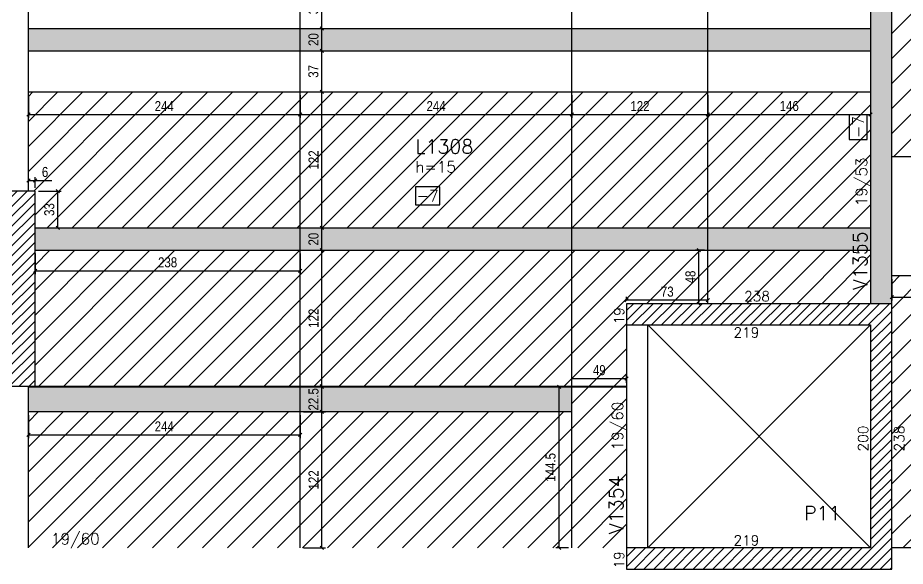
# Model space of a CAD drawing. Extents: x -3557 to 8661, y -614 to 3008.
# Drawn here: x 5143 to 5939, y 1363 to 1855 of the extents above; entities that cross this region are included whole.
import ezdxf
from ezdxf.enums import TextEntityAlignment as Align

# ---------------------------------------------------------------- set-up
doc = ezdxf.new("R2010")
doc.units = 0
for name, color, linetype in [('COTA', 241, 'Continuous'), ('F-LAJES-DIM', 2, 'Continuous'), ('F-LAJES-NOME', 4, 'Continuous'), ('F-PILARES-DIM', 172, 'Continuous'), ('F-PILARES-HACH', 174, 'Continuous'), ('F-PILARES-NOME', 170, 'Continuous'), ('F-PILARES-S', 170, 'Continuous'), ('F-VIGAS', 3, 'Continuous'), ('F-VIGAS-DIM', 2, 'Continuous'), ('F-VIGAS-NOME', 4, 'Continuous'), ('F-VÃO', 1, 'Continuous'), ('Painéis', 200, 'Continuous')]:
    doc.layers.add(name, color=color, linetype=linetype)
doc.layers.add('F-DESNIVEL-10', color=7, linetype='Continuous', true_color=0xd6a8cc)
doc.layers.add('Hachura', color=251, linetype='Continuous', lineweight=9)
doc.styles.add('COTA TECNICA-50', font='techl___.ttf', dxfattribs={"height": 9})
doc.styles.add('MCP', font='romans.shx')
doc.dimstyles.new('COTA PAINEL-50', dxfattribs={"dimtxt": 9, "dimasz": 3, "dimexe": 3, "dimexo": 3, "dimgap": 3, "dimtad": 1, "dimdec": 1, "dimzin": 12, "dimdsep": 46, "dimtxsty": 'COTA TECNICA-50', "dimblk1": 'OBLIQUE', "dimblk2": 'OBLIQUE', "dimsah": 1, "dimcen": 0.9, "dimclrd": 4, "dimclre": 4, "dimclrt": 240, "dimadec": 1, "dimazin": 3, "dimtfac": 1, "dimtdec": 1, "dimtmove": 0, "dimatfit": 3, "dimfxl": 1, "dimtolj": 1, "dimtzin": 12, "dimarcsym": 0})
pattern_1 = [(45, (3857.195, 715.201), (-4.419417, 4.419417), [])]

# ---------------------------------------------------------------- blocks, each defined once
blk = doc.blocks.new('*U512')
at = {"layer": 'F-LAJES-DIM', "color": 1}
blk.add_lwpolyline([(0, 0), (22, 0), (22, 16), (0, 16)], close=True, dxfattribs=at)
at = {"layer": 'F-LAJES-DIM', "style": 'MCP'}
blk.add_attdef('DIM', text='', height=10, dxfattribs=at).set_placement((11, 8), align=Align.MIDDLE_CENTER)
blk = doc.blocks.new('*U550')
at = {"layer": 'F-VIGAS-DIM', "color": 1}
blk.add_lwpolyline([(0, 0), (22, 0), (22, 16), (0, 16)], close=True, dxfattribs=at)
at = {"layer": 'F-VIGAS-DIM', "style": 'MCP'}
blk.add_attdef('DIM', text='', height=10, dxfattribs=at).set_placement((11, 8), align=Align.MIDDLE_CENTER)
blk = doc.blocks.new('_Oblique')
at = {"color": 0, "linetype": 'ByBlock', "lineweight": -2}
blk.add_line((-0.5, -0.5), (0.5, 0.5), dxfattribs=at)
blk = doc.blocks.new('*D754')
at = {"layer": 'COTA', "color": 4, "lineweight": -2, "transparency": 16777216}
for p, q in [((5927.2, 1620.7), (5927.2, 1601.65)), ((6049.2, 1620.7), (6049.2, 1601.65)), ((5927.2, 1604.65), (6049.2, 1604.65))]:
    blk.add_line(p, q, dxfattribs=at)
at = {"layer": 'Defpoints', "color": 0, "transparency": 16777216}
for p in [(5927.2, 1623.7), (6049.2, 1623.7), (6049.2, 1604.65)]:
    blk.add_point(p, dxfattribs=at)
at = {"layer": 'COTA', "color": 4, "lineweight": -2, "transparency": 16777216, "xscale": 3, "yscale": 3, "zscale": 3, "rotation": 180}
blk.add_blockref('_Oblique', (5927.2, 1604.65), dxfattribs=at)
at = {"layer": 'COTA', "color": 4, "lineweight": -2, "transparency": 16777216, "xscale": 3, "yscale": 3, "zscale": 3}
blk.add_blockref('_Oblique', (6049.2, 1604.65), dxfattribs=at)
at = {"layer": 'COTA', "color": 240, "transparency": 16777216, "insert": (5988.2, 1612.2), "char_height": 9, "attachment_point": 5, "style": 'COTA TECNICA-50'}
blk.add_mtext('\\A1;122', dxfattribs=at)
blk = doc.blocks.new('*D786')
at = {"layer": 'COTA', "color": 4, "lineweight": -2, "transparency": 16777216}
for p, q in [((5161.2, 1699.7), (5181.72, 1699.7)), ((5178.72, 1666.7), (5178.72, 1699.7)), ((5166.2, 1666.7), (5181.72, 1666.7))]:
    blk.add_line(p, q, dxfattribs=at)
at = {"layer": 'Defpoints', "color": 0, "transparency": 16777216}
for p in [(5158.2, 1699.7), (5178.72, 1699.7), (5163.2, 1666.7)]:
    blk.add_point(p, dxfattribs=at)
at = {"layer": 'COTA', "color": 4, "lineweight": -2, "transparency": 16777216, "xscale": 3, "yscale": 3, "zscale": 3}
for p, rotation in [((5178.72, 1699.7), 90), ((5178.72, 1666.7), 270)]:
    blk.add_blockref('_Oblique', p, dxfattribs=dict(at, rotation=rotation))
at = {"layer": 'COTA', "color": 240, "transparency": 16777216, "insert": (5171.03, 1683.2), "char_height": 9, "attachment_point": 5, "rotation": 90, "style": 'COTA TECNICA-50'}
blk.add_mtext('\\A1;33', dxfattribs=at)
blk = doc.blocks.new('*D787')
at = {"layer": 'COTA', "color": 4, "lineweight": -2, "transparency": 16777216}
for p, q in [((5152.2, 1702.7), (5152.2, 1712.26)), ((5152.2, 1709.26), (5158.2, 1709.26)), ((5158.2, 1702.7), (5158.2, 1712.26)), ((5158.2, 1709.26), (5173.2, 1709.26))]:
    blk.add_line(p, q, dxfattribs=at)
at = {"layer": 'Defpoints', "color": 0, "transparency": 16777216}
for p in [(5158.2, 1709.26), (5152.2, 1699.7), (5158.2, 1699.7)]:
    blk.add_point(p, dxfattribs=at)
at = {"layer": 'COTA', "color": 4, "lineweight": -2, "transparency": 16777216, "xscale": 3, "yscale": 3, "zscale": 3, "rotation": 180}
blk.add_blockref('_Oblique', (5152.2, 1709.26), dxfattribs=at)
at = {"layer": 'COTA', "color": 4, "lineweight": -2, "transparency": 16777216, "xscale": 3, "yscale": 3, "zscale": 3}
blk.add_blockref('_Oblique', (5158.2, 1709.26), dxfattribs=at)
at = {"layer": 'COTA', "color": 240, "transparency": 16777216, "insert": (5167.2, 1716.85), "char_height": 9, "attachment_point": 5, "style": 'COTA TECNICA-50'}
blk.add_mtext('\\A1;6', dxfattribs=at)
blk = doc.blocks.new('*D788')
at = {"layer": 'COTA', "color": 4, "lineweight": -2, "transparency": 16777216}
for p, q in [((5158.2, 1643.7), (5158.2, 1625.1)), ((5396.2, 1643.7), (5396.2, 1625.1)), ((5158.2, 1628.1), (5396.2, 1628.1))]:
    blk.add_line(p, q, dxfattribs=at)
at = {"layer": 'Defpoints', "color": 0, "transparency": 16777216}
for p in [(5158.2, 1646.7), (5396.2, 1646.7), (5396.2, 1628.1)]:
    blk.add_point(p, dxfattribs=at)
at = {"layer": 'COTA', "color": 4, "lineweight": -2, "transparency": 16777216, "xscale": 3, "yscale": 3, "zscale": 3, "rotation": 180}
blk.add_blockref('_Oblique', (5158.2, 1628.1), dxfattribs=at)
at = {"layer": 'COTA', "color": 4, "lineweight": -2, "transparency": 16777216, "xscale": 3, "yscale": 3, "zscale": 3}
blk.add_blockref('_Oblique', (5396.2, 1628.1), dxfattribs=at)
at = {"layer": 'COTA', "color": 240, "transparency": 16777216, "insert": (5277.2, 1635.82), "char_height": 9, "attachment_point": 5, "style": 'COTA TECNICA-50'}
blk.add_mtext('\\A1;238', dxfattribs=at)
blk = doc.blocks.new('*D789')
at = {"layer": 'COTA', "color": 4, "lineweight": -2, "transparency": 16777216}
for p, q in [((5152.2, 1498.7), (5152.2, 1478.12)), ((5396.2, 1498.7), (5396.2, 1478.12)), ((5152.2, 1481.12), (5396.2, 1481.12))]:
    blk.add_line(p, q, dxfattribs=at)
at = {"layer": 'Defpoints', "color": 0, "transparency": 16777216}
for p in [(5152.2, 1501.7), (5396.2, 1501.7), (5396.2, 1481.12)]:
    blk.add_point(p, dxfattribs=at)
at = {"layer": 'COTA', "color": 4, "lineweight": -2, "transparency": 16777216, "xscale": 3, "yscale": 3, "zscale": 3, "rotation": 180}
blk.add_blockref('_Oblique', (5152.2, 1481.12), dxfattribs=at)
at = {"layer": 'COTA', "color": 4, "lineweight": -2, "transparency": 16777216, "xscale": 3, "yscale": 3, "zscale": 3}
blk.add_blockref('_Oblique', (5396.2, 1481.12), dxfattribs=at)
at = {"layer": 'COTA', "color": 240, "transparency": 16777216, "insert": (5274.2, 1488.69), "char_height": 9, "attachment_point": 5, "style": 'COTA TECNICA-50'}
blk.add_mtext('\\A1;244', dxfattribs=at)
blk = doc.blocks.new('*D790')
at = {"layer": 'COTA', "color": 4, "lineweight": -2, "transparency": 16777216}
for p, q in [((5152.2, 1785.7), (5152.2, 1765.44)), ((5396.2, 1785.7), (5396.2, 1765.44)), ((5152.2, 1768.44), (5396.2, 1768.44))]:
    blk.add_line(p, q, dxfattribs=at)
at = {"layer": 'Defpoints', "color": 0, "transparency": 16777216}
for p in [(5152.2, 1788.7), (5396.2, 1788.7), (5396.2, 1768.44)]:
    blk.add_point(p, dxfattribs=at)
at = {"layer": 'COTA', "color": 4, "lineweight": -2, "transparency": 16777216, "xscale": 3, "yscale": 3, "zscale": 3, "rotation": 180}
blk.add_blockref('_Oblique', (5152.2, 1768.44), dxfattribs=at)
at = {"layer": 'COTA', "color": 4, "lineweight": -2, "transparency": 16777216, "xscale": 3, "yscale": 3, "zscale": 3}
blk.add_blockref('_Oblique', (5396.2, 1768.44), dxfattribs=at)
at = {"layer": 'COTA', "color": 240, "transparency": 16777216, "insert": (5274.2, 1776), "char_height": 9, "attachment_point": 5, "style": 'COTA TECNICA-50'}
blk.add_mtext('\\A1;244', dxfattribs=at)
blk = doc.blocks.new('*D791')
at = {"layer": 'COTA', "color": 4, "lineweight": -2, "transparency": 16777216}
for p, q in [((5396.2, 1785.7), (5396.2, 1765.44)), ((5640.2, 1785.7), (5640.2, 1765.44)), ((5396.2, 1768.44), (5640.2, 1768.44))]:
    blk.add_line(p, q, dxfattribs=at)
at = {"layer": 'Defpoints', "color": 0, "transparency": 16777216}
for p in [(5396.2, 1788.7), (5640.2, 1788.7), (5640.2, 1768.44)]:
    blk.add_point(p, dxfattribs=at)
at = {"layer": 'COTA', "color": 4, "lineweight": -2, "transparency": 16777216, "xscale": 3, "yscale": 3, "zscale": 3, "rotation": 180}
blk.add_blockref('_Oblique', (5396.2, 1768.44), dxfattribs=at)
at = {"layer": 'COTA', "color": 4, "lineweight": -2, "transparency": 16777216, "xscale": 3, "yscale": 3, "zscale": 3}
blk.add_blockref('_Oblique', (5640.2, 1768.44), dxfattribs=at)
at = {"layer": 'COTA', "color": 240, "transparency": 16777216, "insert": (5518.2, 1776), "char_height": 9, "attachment_point": 5, "style": 'COTA TECNICA-50'}
blk.add_mtext('\\A1;244', dxfattribs=at)
blk = doc.blocks.new('*D792')
at = {"layer": 'COTA', "color": 4, "lineweight": -2, "transparency": 16777216}
for p, q in [((5640.2, 1785.7), (5640.2, 1765.44)), ((5762.2, 1785.7), (5762.2, 1765.44)), ((5640.2, 1768.44), (5762.2, 1768.44))]:
    blk.add_line(p, q, dxfattribs=at)
at = {"layer": 'Defpoints', "color": 0, "transparency": 16777216}
for p in [(5640.2, 1788.7), (5762.2, 1788.7), (5762.2, 1768.44)]:
    blk.add_point(p, dxfattribs=at)
at = {"layer": 'COTA', "color": 4, "lineweight": -2, "transparency": 16777216, "xscale": 3, "yscale": 3, "zscale": 3, "rotation": 180}
blk.add_blockref('_Oblique', (5640.2, 1768.44), dxfattribs=at)
at = {"layer": 'COTA', "color": 4, "lineweight": -2, "transparency": 16777216, "xscale": 3, "yscale": 3, "zscale": 3}
blk.add_blockref('_Oblique', (5762.2, 1768.44), dxfattribs=at)
at = {"layer": 'COTA', "color": 240, "transparency": 16777216, "insert": (5701.2, 1775.99), "char_height": 9, "attachment_point": 5, "style": 'COTA TECNICA-50'}
blk.add_mtext('\\A1;122', dxfattribs=at)
blk = doc.blocks.new('*D793')
at = {"layer": 'COTA', "color": 4, "lineweight": -2, "transparency": 16777216}
for p, q in [((5762.2, 1785.7), (5762.2, 1765.44)), ((5908.2, 1785.7), (5908.2, 1765.44)), ((5762.2, 1768.44), (5908.2, 1768.44))]:
    blk.add_line(p, q, dxfattribs=at)
at = {"layer": 'Defpoints', "color": 0, "transparency": 16777216}
for p in [(5762.2, 1788.7), (5908.2, 1788.7), (5908.2, 1768.44)]:
    blk.add_point(p, dxfattribs=at)
at = {"layer": 'COTA', "color": 4, "lineweight": -2, "transparency": 16777216, "xscale": 3, "yscale": 3, "zscale": 3, "rotation": 180}
blk.add_blockref('_Oblique', (5762.2, 1768.44), dxfattribs=at)
at = {"layer": 'COTA', "color": 4, "lineweight": -2, "transparency": 16777216, "xscale": 3, "yscale": 3, "zscale": 3}
blk.add_blockref('_Oblique', (5908.2, 1768.44), dxfattribs=at)
at = {"layer": 'COTA', "color": 240, "transparency": 16777216, "insert": (5835.2, 1776.03), "char_height": 9, "attachment_point": 5, "style": 'COTA TECNICA-50'}
blk.add_mtext('\\A1;146', dxfattribs=at)
blk = doc.blocks.new('*D794')
at = {"layer": 'COTA', "color": 4, "lineweight": -2, "transparency": 16777216}
for p, q in [((5637.2, 1524.2), (5625.55, 1524.2)), ((5628.55, 1379.7), (5628.55, 1524.2)), ((5637.2, 1379.7), (5625.55, 1379.7))]:
    blk.add_line(p, q, dxfattribs=at)
at = {"layer": 'Defpoints', "color": 0, "transparency": 16777216}
for p in [(5628.55, 1524.2), (5640.2, 1524.2), (5640.2, 1379.7)]:
    blk.add_point(p, dxfattribs=at)
at = {"layer": 'COTA', "color": 4, "lineweight": -2, "transparency": 16777216, "xscale": 3, "yscale": 3, "zscale": 3}
for p, rotation in [((5628.55, 1524.2), 90), ((5628.55, 1379.7), 270)]:
    blk.add_blockref('_Oblique', p, dxfattribs=dict(at, rotation=rotation))
at = {"layer": 'COTA', "color": 240, "transparency": 16777216, "insert": (5620.95, 1451.95), "char_height": 9, "attachment_point": 5, "rotation": 90, "style": 'COTA TECNICA-50'}
blk.add_mtext('\\A1;144.5', dxfattribs=at)
blk = doc.blocks.new('*D795')
at = {"layer": 'COTA', "color": 4, "lineweight": -2, "transparency": 16777216}
for p, q in [((5640.2, 1527.7), (5640.2, 1534.51)), ((5640.2, 1531.51), (5689.2, 1531.51)), ((5689.2, 1527.7), (5689.2, 1534.51))]:
    blk.add_line(p, q, dxfattribs=at)
at = {"layer": 'Defpoints', "color": 0, "transparency": 16777216}
for p in [(5689.2, 1531.51), (5640.2, 1524.7), (5689.2, 1524.7)]:
    blk.add_point(p, dxfattribs=at)
at = {"layer": 'COTA', "color": 4, "lineweight": -2, "transparency": 16777216, "xscale": 3, "yscale": 3, "zscale": 3, "rotation": 180}
blk.add_blockref('_Oblique', (5640.2, 1531.51), dxfattribs=at)
at = {"layer": 'COTA', "color": 4, "lineweight": -2, "transparency": 16777216, "xscale": 3, "yscale": 3, "zscale": 3}
blk.add_blockref('_Oblique', (5689.2, 1531.51), dxfattribs=at)
at = {"layer": 'COTA', "color": 240, "transparency": 16777216, "insert": (5664.7, 1539.11), "char_height": 9, "attachment_point": 5, "style": 'COTA TECNICA-50'}
blk.add_mtext('\\A1;49', dxfattribs=at)
blk = doc.blocks.new('*D796')
at = {"layer": 'COTA', "color": 4, "lineweight": -2, "transparency": 16777216}
for p, q in [((5399.2, 1501.7), (5418.79, 1501.7)), ((5415.79, 1379.7), (5415.79, 1501.7)), ((5399.2, 1379.7), (5418.79, 1379.7))]:
    blk.add_line(p, q, dxfattribs=at)
at = {"layer": 'Defpoints', "color": 0, "transparency": 16777216}
for p in [(5396.2, 1501.7), (5415.79, 1501.7), (5396.2, 1379.7)]:
    blk.add_point(p, dxfattribs=at)
at = {"layer": 'COTA', "color": 4, "lineweight": -2, "transparency": 16777216, "xscale": 3, "yscale": 3, "zscale": 3}
for p, rotation in [((5415.79, 1501.7), 90), ((5415.79, 1379.7), 270)]:
    blk.add_blockref('_Oblique', p, dxfattribs=dict(at, rotation=rotation))
at = {"layer": 'COTA', "color": 240, "transparency": 16777216, "insert": (5408.23, 1440.7), "char_height": 9, "attachment_point": 5, "rotation": 90, "style": 'COTA TECNICA-50'}
blk.add_mtext('\\A1;122', dxfattribs=at)
blk = doc.blocks.new('*D797')
at = {"layer": 'COTA', "color": 4, "lineweight": -2, "transparency": 16777216}
for p, q in [((5399.2, 1524.2), (5418.79, 1524.2)), ((5415.79, 1501.7), (5415.79, 1524.2)), ((5399.2, 1501.7), (5418.79, 1501.7))]:
    blk.add_line(p, q, dxfattribs=at)
at = {"layer": 'Defpoints', "color": 0, "transparency": 16777216}
for p in [(5396.2, 1524.2), (5415.79, 1524.2), (5396.2, 1501.7)]:
    blk.add_point(p, dxfattribs=at)
at = {"layer": 'COTA', "color": 4, "lineweight": -2, "transparency": 16777216, "xscale": 3, "yscale": 3, "zscale": 3}
for p, rotation in [((5415.79, 1524.2), 90), ((5415.79, 1501.7), 270)]:
    blk.add_blockref('_Oblique', p, dxfattribs=dict(at, rotation=rotation))
at = {"layer": 'COTA', "color": 240, "transparency": 16777216, "insert": (5408.19, 1512.95), "char_height": 9, "attachment_point": 5, "rotation": 90, "style": 'COTA TECNICA-50'}
blk.add_mtext('\\A1;22.5', dxfattribs=at)
blk = doc.blocks.new('*D798')
at = {"layer": 'COTA', "color": 4, "lineweight": -2, "transparency": 16777216}
for p, q in [((5399.2, 1646.7), (5418.79, 1646.7)), ((5415.79, 1524.7), (5415.79, 1646.7)), ((5399.2, 1524.7), (5418.79, 1524.7))]:
    blk.add_line(p, q, dxfattribs=at)
at = {"layer": 'Defpoints', "color": 0, "transparency": 16777216}
for p in [(5396.2, 1646.7), (5415.79, 1646.7), (5396.2, 1524.7)]:
    blk.add_point(p, dxfattribs=at)
at = {"layer": 'COTA', "color": 4, "lineweight": -2, "transparency": 16777216, "xscale": 3, "yscale": 3, "zscale": 3}
for p, rotation in [((5415.79, 1646.7), 90), ((5415.79, 1524.7), 270)]:
    blk.add_blockref('_Oblique', p, dxfattribs=dict(at, rotation=rotation))
at = {"layer": 'COTA', "color": 240, "transparency": 16777216, "insert": (5408.23, 1585.7), "char_height": 9, "attachment_point": 5, "rotation": 90, "style": 'COTA TECNICA-50'}
blk.add_mtext('\\A1;122', dxfattribs=at)
blk = doc.blocks.new('*D799')
at = {"layer": 'COTA', "color": 4, "lineweight": -2, "transparency": 16777216}
for p, q in [((5399.2, 1666.7), (5418.79, 1666.7)), ((5415.79, 1646.7), (5415.79, 1666.7)), ((5399.2, 1646.7), (5418.79, 1646.7))]:
    blk.add_line(p, q, dxfattribs=at)
at = {"layer": 'Defpoints', "color": 0, "transparency": 16777216}
for p in [(5396.2, 1666.7), (5415.79, 1666.7), (5396.2, 1646.7)]:
    blk.add_point(p, dxfattribs=at)
at = {"layer": 'COTA', "color": 4, "lineweight": -2, "transparency": 16777216, "xscale": 3, "yscale": 3, "zscale": 3}
for p, rotation in [((5415.79, 1666.7), 90), ((5415.79, 1646.7), 270)]:
    blk.add_blockref('_Oblique', p, dxfattribs=dict(at, rotation=rotation))
at = {"layer": 'COTA', "color": 240, "transparency": 16777216, "insert": (5408.2, 1656.7), "char_height": 9, "attachment_point": 5, "rotation": 90, "style": 'COTA TECNICA-50'}
blk.add_mtext('\\A1;20', dxfattribs=at)
blk = doc.blocks.new('*D800')
at = {"layer": 'COTA', "color": 4, "lineweight": -2, "transparency": 16777216}
for p, q in [((5399.2, 1788.7), (5418.79, 1788.7)), ((5415.79, 1666.7), (5415.79, 1788.7)), ((5399.2, 1666.7), (5418.79, 1666.7))]:
    blk.add_line(p, q, dxfattribs=at)
at = {"layer": 'Defpoints', "color": 0, "transparency": 16777216}
for p in [(5396.2, 1788.7), (5415.79, 1788.7), (5396.2, 1666.7)]:
    blk.add_point(p, dxfattribs=at)
at = {"layer": 'COTA', "color": 4, "lineweight": -2, "transparency": 16777216, "xscale": 3, "yscale": 3, "zscale": 3}
for p, rotation in [((5415.79, 1788.7), 90), ((5415.79, 1666.7), 270)]:
    blk.add_blockref('_Oblique', p, dxfattribs=dict(at, rotation=rotation))
at = {"layer": 'COTA', "color": 240, "transparency": 16777216, "insert": (5408.23, 1727.7), "char_height": 9, "attachment_point": 5, "rotation": 90, "style": 'COTA TECNICA-50'}
blk.add_mtext('\\A1;122', dxfattribs=at)
blk = doc.blocks.new('*D801')
at = {"layer": 'COTA', "color": 4, "lineweight": -2, "transparency": 16777216}
for p, q in [((5399.2, 1825.7), (5418.79, 1825.7)), ((5415.79, 1788.7), (5415.79, 1825.7)), ((5399.2, 1788.7), (5418.79, 1788.7))]:
    blk.add_line(p, q, dxfattribs=at)
at = {"layer": 'Defpoints', "color": 0, "transparency": 16777216}
for p in [(5396.2, 1825.7), (5415.79, 1825.7), (5396.2, 1788.7)]:
    blk.add_point(p, dxfattribs=at)
at = {"layer": 'COTA', "color": 4, "lineweight": -2, "transparency": 16777216, "xscale": 3, "yscale": 3, "zscale": 3}
for p, rotation in [((5415.79, 1825.7), 90), ((5415.79, 1788.7), 270)]:
    blk.add_blockref('_Oblique', p, dxfattribs=dict(at, rotation=rotation))
at = {"layer": 'COTA', "color": 240, "transparency": 16777216, "insert": (5408.09, 1807.2), "char_height": 9, "attachment_point": 5, "rotation": 90, "style": 'COTA TECNICA-50'}
blk.add_mtext('\\A1;37', dxfattribs=at)
blk = doc.blocks.new('*D802')
at = {"layer": 'COTA', "color": 4, "lineweight": -2, "transparency": 16777216}
for p, q in [((5759.2, 1646.7), (5751.12, 1646.7)), ((5754.12, 1598.7), (5754.12, 1646.7)), ((5759.2, 1598.7), (5751.12, 1598.7))]:
    blk.add_line(p, q, dxfattribs=at)
at = {"layer": 'Defpoints', "color": 0, "transparency": 16777216}
for p in [(5754.12, 1646.7), (5762.2, 1646.7), (5762.2, 1598.7)]:
    blk.add_point(p, dxfattribs=at)
at = {"layer": 'COTA', "color": 4, "lineweight": -2, "transparency": 16777216, "xscale": 3, "yscale": 3, "zscale": 3}
for p, rotation in [((5754.12, 1646.7), 90), ((5754.12, 1598.7), 270)]:
    blk.add_blockref('_Oblique', p, dxfattribs=dict(at, rotation=rotation))
at = {"layer": 'COTA', "color": 240, "transparency": 16777216, "insert": (5746.53, 1622.7), "char_height": 9, "attachment_point": 5, "rotation": 90, "style": 'COTA TECNICA-50'}
blk.add_mtext('\\A1;48', dxfattribs=at)
blk = doc.blocks.new('*D803')
at = {"layer": 'COTA', "color": 4, "lineweight": -2, "transparency": 16777216}
for p, q in [((5399.2, 1882.7), (5418.79, 1882.7)), ((5415.79, 1845.7), (5415.79, 1882.7)), ((5399.2, 1845.7), (5418.79, 1845.7))]:
    blk.add_line(p, q, dxfattribs=at)
at = {"layer": 'Defpoints', "color": 0, "transparency": 16777216}
for p in [(5396.2, 1882.7), (5415.79, 1882.7), (5396.2, 1845.7)]:
    blk.add_point(p, dxfattribs=at)
at = {"layer": 'COTA', "color": 4, "lineweight": -2, "transparency": 16777216, "xscale": 3, "yscale": 3, "zscale": 3}
for p, rotation in [((5415.79, 1882.7), 90), ((5415.79, 1845.7), 270)]:
    blk.add_blockref('_Oblique', p, dxfattribs=dict(at, rotation=rotation))
at = {"layer": 'COTA', "color": 240, "transparency": 16777216, "insert": (5408.09, 1864.2), "char_height": 9, "attachment_point": 5, "rotation": 90, "style": 'COTA TECNICA-50'}
blk.add_mtext('\\A1;37', dxfattribs=at)
blk = doc.blocks.new('*D804')
at = {"layer": 'COTA', "color": 4, "lineweight": -2, "transparency": 16777216}
for p, q in [((5399.2, 1845.7), (5418.79, 1845.7)), ((5415.79, 1825.7), (5415.79, 1845.7)), ((5399.2, 1825.7), (5418.79, 1825.7))]:
    blk.add_line(p, q, dxfattribs=at)
at = {"layer": 'Defpoints', "color": 0, "transparency": 16777216}
for p in [(5396.2, 1845.7), (5415.79, 1845.7), (5396.2, 1825.7)]:
    blk.add_point(p, dxfattribs=at)
at = {"layer": 'COTA', "color": 4, "lineweight": -2, "transparency": 16777216, "xscale": 3, "yscale": 3, "zscale": 3}
for p, rotation in [((5415.79, 1845.7), 90), ((5415.79, 1825.7), 270)]:
    blk.add_blockref('_Oblique', p, dxfattribs=dict(at, rotation=rotation))
at = {"layer": 'COTA', "color": 240, "transparency": 16777216, "insert": (5408.2, 1835.7), "char_height": 9, "attachment_point": 5, "rotation": 90, "style": 'COTA TECNICA-50'}
blk.add_mtext('\\A1;20', dxfattribs=at)
blk = doc.blocks.new('*D810')
at = {"layer": 'COTA', "color": 4, "lineweight": -2, "transparency": 16777216}
for p, q in [((5689.2, 1601.7), (5689.2, 1604.82)), ((5762.2, 1601.82), (5689.2, 1601.82)), ((5762.2, 1601.7), (5762.2, 1604.82))]:
    blk.add_line(p, q, dxfattribs=at)
at = {"layer": 'Defpoints', "color": 0, "transparency": 16777216}
for p in [(5689.2, 1601.82), (5689.2, 1598.7), (5762.2, 1598.7)]:
    blk.add_point(p, dxfattribs=at)
at = {"layer": 'COTA', "color": 4, "lineweight": -2, "transparency": 16777216, "xscale": 3, "yscale": 3, "zscale": 3, "rotation": 180}
blk.add_blockref('_Oblique', (5689.2, 1601.82), dxfattribs=at)
at = {"layer": 'COTA', "color": 4, "lineweight": -2, "transparency": 16777216, "xscale": 3, "yscale": 3, "zscale": 3}
blk.add_blockref('_Oblique', (5762.2, 1601.82), dxfattribs=at)
at = {"layer": 'COTA', "color": 240, "transparency": 16777216, "insert": (5725.7, 1609.52), "char_height": 9, "attachment_point": 5, "style": 'COTA TECNICA-50'}
blk.add_mtext('\\A1;73', dxfattribs=at)

msp = doc.modelspace()

# ---------------------------------------------------------------- hatches: boundary and pattern name
at = {"layer": 'F-PILARES-HACH', "linetype": 'Continuous'}
h = msp.add_hatch(dxfattribs=at)
h.set_pattern_fill('ANSI31', color=256, scale=50, style=0)
h.set_pattern_definition(pattern_1)
h.paths.add_polyline_path([(5133.2, 1524.7), (5158.2, 1524.7), (5158.2, 1699.7), (5133.2, 1699.7)], flags=16)
h = msp.add_hatch(dxfattribs=at)
h.set_pattern_fill('ANSI31', color=256, scale=50, style=0)
h.set_pattern_definition(pattern_1)
h.paths.add_polyline_path([(5927.2, 1360.7), (5927.2, 1598.7), (5689.2, 1598.7), (5689.2, 1579.7), (5908.2, 1579.7), (5908.2, 1379.7), (5689.2, 1379.7), (5689.2, 1360.7)], flags=16)
at = {"layer": 'Hachura', "linetype": 'ByBlock'}
h = msp.add_hatch(dxfattribs=at)
h.set_pattern_fill('ANSI31', color=256, scale=5)
h.paths.add_polyline_path([(5396.2, 2004.7), (5368.34, 2004.7), (5368.34, 1988.35), (5346.34, 1988.35), (5346.34, 2004.7), (5158.2, 2004.7), (5158.2, 1930.7), (5152.2, 1930.7), (5152.2, 1882.7), (5396.2, 1882.7)])
h.paths.add_polyline_path([(5640.2, 1882.7), (5640.2, 2004.7), (5396.2, 2004.7), (5396.2, 1882.7)])
h.paths.add_polyline_path([(5762.2, 2004.7), (5640.2, 2004.7), (5640.2, 1882.7), (5762.2, 1882.7)])
h.paths.add_polyline_path([(5762.2, 2004.7), (5762.2, 1882.7), (5908.2, 1882.7), (5908.2, 1930.7), (5902.7, 1930.7), (5902.7, 2004.7)])
h.paths.add_polyline_path([(5908.2, 1666.7), (5908.2, 1788.7), (5762.2, 1788.7), (5762.2, 1666.7)])
h.paths.add_polyline_path([(5762.2, 1666.7), (5762.2, 1788.7), (5640.2, 1788.7), (5640.2, 1666.7)])
h.paths.add_polyline_path([(5640.2, 1788.7), (5396.2, 1788.7), (5396.2, 1666.7), (5640.2, 1666.7)])
h.paths.add_polyline_path([(5396.2, 1666.7), (5396.2, 1788.7), (5152.2, 1788.7), (5152.2, 1699.7), (5158.2, 1699.7), (5158.2, 1666.7)])
h.paths.add_polyline_path([(5396.2, 1524.7), (5396.2, 1646.7), (5158.2, 1646.7), (5158.2, 1524.7)])
h.paths.add_polyline_path([(5640.2, 1524.7), (5640.2, 1646.7), (5396.2, 1646.7), (5396.2, 1524.7)])
h.paths.add_polyline_path([(5640.2, 1524.7), (5689.2, 1524.7), (5689.2, 1579.7), (5689.2, 1598.7), (5762.2, 1598.7), (5762.2, 1646.7), (5640.2, 1646.7)])
h.paths.add_polyline_path([(5762.2, 1646.7), (5762.2, 1598.7), (5908.2, 1598.7), (5908.2, 1646.7)])
h = msp.add_hatch(dxfattribs=at)
h.set_pattern_fill('ANSI31', color=256, scale=5)
h.paths.add_polyline_path([(5927.2, 1730.7), (6049.2, 1730.7), (6049.2, 1974.7), (5932.7, 1974.7), (5932.7, 1930.7), (5927.2, 1930.7)])
h.paths.add_polyline_path([(6191.2, 1974.7), (6069.2, 1974.7), (6069.2, 1730.7), (6191.2, 1730.7)])
h.paths.add_polyline_path([(6293.2, 1730.7), (6415.2, 1730.7), (6415.2, 1930.7), (6415.2, 1974.7), (6293.2, 1974.7)])
h.paths.add_polyline_path([(6049.2, 1623.7), (5927.2, 1623.7), (5927.2, 1598.7), (5927.2, 1379.7), (6049.2, 1379.7)])
h.paths.add_polyline_path([(6191.2, 1623.7), (6069.2, 1623.7), (6069.2, 1379.7), (6084.2, 1379.7), (6191.2, 1379.7)])
h.paths.add_polyline_path([(6293.2, 1379.7), (6415.2, 1379.7), (6415.2, 1483.7), (6346.7, 1483.7), (6346.7, 1623.7), (6293.2, 1623.7)])
h = msp.add_hatch(color=256, dxfattribs=at)
h.dxf.hatch_style = 1
h.paths.add_polyline_path([(5396.2, 1825.7), (5396.2, 1845.7), (5152.2, 1845.7), (5152.2, 1825.7)])
h.paths.add_polyline_path([(5396.2, 1845.7), (5396.2, 1825.7), (5640.2, 1825.7), (5640.2, 1845.7)])
h.paths.add_polyline_path([(5640.2, 1845.7), (5640.2, 1825.7), (5762.2, 1825.7), (5762.2, 1845.7)])
h.paths.add_polyline_path([(5908.2, 1825.7), (5908.2, 1845.7), (5762.2, 1845.7), (5762.2, 1825.7)])
h.paths.add_polyline_path([(5762.2, 1666.7), (5762.2, 1646.7), (5908.2, 1646.7), (5908.2, 1666.7)])
h.paths.add_polyline_path([(5640.2, 1666.7), (5640.2, 1646.7), (5762.2, 1646.7), (5762.2, 1666.7)])
h.paths.add_polyline_path([(5396.2, 1666.7), (5396.2, 1646.7), (5640.2, 1646.7), (5640.2, 1666.7)])
h.paths.add_polyline_path([(5158.2, 1666.7), (5158.2, 1646.7), (5396.2, 1646.7), (5396.2, 1666.7)])
h.paths.add_polyline_path([(5152.2, 1524.2), (5152.2, 1501.7), (5396.2, 1501.7), (5396.2, 1524.2)])
h.paths.add_polyline_path([(5396.2, 1524.2), (5396.2, 1501.7), (5640.2, 1501.7), (5640.2, 1524.2)])
h = msp.add_hatch(dxfattribs=at)
h.set_pattern_fill('ANSI31', color=256, scale=5)
h.paths.add_polyline_path([(5396.2, 1379.7), (5396.2, 1501.7), (5152.2, 1501.7), (5152.2, 1379.7)])
h.paths.add_polyline_path([(5396.2, 1501.7), (5396.2, 1379.7), (5640.2, 1379.7), (5640.2, 1501.7)])
h.paths.add_polyline_path([(5640.2, 1379.7), (5689.2, 1379.7), (5689.2, 1524.2), (5640.2, 1524.2)])

# ---------------------------------------------------------------- linework, layer by layer
at = {"layer": 'F-DESNIVEL-10'}
for points in [[(5908.2, 1598.8), (5927.2, 1598.8), (5927.2, 1930.6)], [(5908.2, 1598.8), (5927.2, 1930.6), (5908.2, 1930.6)], [(5908.2, 1598.8), (5908.2, 1930.6), (5908.2, 1598.8)], [(5158.2, 1699.7), (5152.2, 1699.7), (5158.2, 1699.7)], [(5689.2, 1598.7), (5689.2, 1379.7), (5689.2, 1579.7)], [(5689.2, 1598.7), (5689.2, 1579.7), (5689.2, 1598.7)]]:
    msp.add_solid(points, dxfattribs=at)
at = {"layer": 'F-PILARES-S', "linetype": 'Continuous'}
for points in [[(5133.2, 1524.7), (5158.2, 1524.7), (5158.2, 1699.7), (5133.2, 1699.7), (5133.2, 1524.7)], [(5927.2, 1360.7), (5927.2, 1598.7), (5689.2, 1598.7), (5689.2, 1579.7), (5908.2, 1579.7), (5908.2, 1379.7), (5689.2, 1379.7), (5689.2, 1360.7), (5927.2, 1360.7)]]:
    msp.add_lwpolyline(points, dxfattribs=at)
at = {"layer": 'F-VIGAS'}
for points in [[(5152.2, 1699.7), (5152.2, 1930.7)], [(5908.2, 1930.7), (5908.2, 1598.7)], [(5927.2, 1598.7), (5927.2, 1930.7)], [(5689.2, 1579.7), (5689.2, 1379.7)], [(5708.2, 1379.7), (5708.2, 1579.7)], [(5152.2, 1379.7), (5152.2, 1524.7)], [(6084.2, 1379.7), (5927.2, 1379.7)]]:
    msp.add_lwpolyline(points, dxfattribs=at)
msp.add_solid([(5689.2, 1379.7), (5152.2, 1379.7), (5689.2, 1379.7)], dxfattribs=at)
at = {"layer": 'F-VÃO'}
for p, q in [((5708.2, 1379.7), (5908.2, 1579.7)), ((5708.2, 1579.7), (5908.2, 1379.7))]:
    msp.add_line(p, q, dxfattribs=at)
at = {"layer": 'Painéis'}
for p, q in [((5927.2, 1730.7), (6415.2, 1730.7)), ((5158.2, 1666.7), (5908.2, 1666.7)), ((5158.2, 1646.7), (5908.2, 1646.7)), ((5152.2, 1524.2), (5689.2, 1524.2)), ((5158.2, 1524.7), (5689.2, 1524.7))]:
    msp.add_line(p, q, dxfattribs=at)
for points in [[(5396.2, 1379.7), (5396.2, 2004.7)], [(5640.2, 1379.7), (5640.2, 2004.7)], [(5762.2, 1598.7), (5762.2, 2004.7)], [(5152.2, 1845.7), (5908.2, 1845.7)], [(5152.2, 1825.7), (5908.2, 1825.7)], [(5152.2, 1788.7), (5908.2, 1788.7)], [(6346.7, 1623.7), (5927.2, 1623.7)], [(5640.2, 1501.7), (5152.2, 1501.7)]]:
    msp.add_lwpolyline(points, dxfattribs=at)

# ---------------------------------------------------------------- block references
at = {"layer": 'F-LAJES-DIM', "linetype": 'Continuous'}
msp.add_blockref('*U512', (5499.62, 1687.57), dxfattribs=at).add_auto_attribs({'DIM': '-7'})
at = {"layer": 'F-VIGAS-DIM', "linetype": 'Continuous', "rotation": 90}
msp.add_blockref('*U550', (5905.07, 1746.2), dxfattribs=at).add_auto_attribs({'DIM': '-7'})

# ---------------------------------------------------------------- texts
at = {"layer": 'F-LAJES-DIM', "linetype": 'Continuous', "style": 'MCP'}
msp.add_text('h=15', height=10, dxfattribs=at).set_placement((5499.62, 1716.47))
at = {"layer": 'F-LAJES-NOME', "linetype": 'Continuous', "style": 'MCP'}
msp.add_text('L1308', height=12.5, dxfattribs=at).set_placement((5499.62, 1733.47))
at = {"layer": 'F-PILARES-DIM', "linetype": 'Continuous', "style": 'MCP'}
for s, p in [('238', (5794.7, 1600.95)), ('219', (5785.2, 1568.45)), ('219', (5785.2, 1381.95))]:
    msp.add_text(s, height=9, dxfattribs=at).set_placement(p)
for s, p in [('19', (5686.95, 1580.2)), ('200', (5905.95, 1466.2)), ('238', (5938.45, 1466.2)), ('19', (5686.95, 1361.2))]:
    msp.add_text(s, height=9, rotation=90, dxfattribs=at).set_placement(p)
at = {"layer": 'F-PILARES-NOME', "linetype": 'Continuous', "style": 'MCP'}
msp.add_text('P11', height=12.5, dxfattribs=at).set_placement((5848.46, 1404.63))
at = {"layer": 'F-VIGAS-DIM', "linetype": 'Continuous', "style": 'MCP'}
for s, p in [('19/53', (5905.07, 1686.2)), ('19/60', (5686.07, 1467.2))]:
    msp.add_text(s, height=10, rotation=90, dxfattribs=at).set_placement(p)
msp.add_text('19/60', height=10, dxfattribs=at).set_placement((5172.51, 1382.83))
at = {"layer": 'F-VIGAS-NOME', "linetype": 'Continuous', "style": 'MCP'}
for s, p in [('V1355', (5905.07, 1611.2)), ('V1354', (5686.07, 1392.2))]:
    msp.add_text(s, height=12.5, rotation=90, dxfattribs=at).set_placement(p)

# ---------------------------------------------------------------- dimensions: what is measured, and where the dimension line sits
at = {"layer": 'COTA'}
for base, p1, p2, picture, middle in [((5415.79, 1882.7), (5396.2, 1845.7), (5396.2, 1882.7), '*D803', (5408.09, 1864.2)), ((5415.79, 1845.7), (5396.2, 1825.7), (5396.2, 1845.7), '*D804', (5408.2, 1835.7)), ((5178.72, 1699.7), (5163.2, 1666.7), (5158.2, 1699.7), '*D786', (5171.03, 1683.2)), ((5754.12, 1646.7), (5762.2, 1598.7), (5762.2, 1646.7), '*D802', (5746.53, 1622.7)), ((5628.55, 1524.2), (5640.2, 1379.7), (5640.2, 1524.2), '*D794', (5620.95, 1451.95)), ((5415.79, 1501.7), (5396.2, 1379.7), (5396.2, 1501.7), '*D796', (5408.23, 1440.7))]:
    dim = msp.add_linear_dim(base=base, p1=p1, p2=p2, angle=90, dimstyle='COTA PAINEL-50', dxfattribs=at)
    dim.commit()
    dim.dimension.update_dxf_attribs({"geometry": picture, "text_midpoint": middle})
for base, p1, p2, picture, middle in [((5415.79, 1825.7), (5396.2, 1788.7), (5396.2, 1825.7), '*D801', (5408.09, 1807.2)), ((5415.79, 1788.7), (5396.2, 1666.7), (5396.2, 1788.7), '*D800', (5408.23, 1727.7)), ((5415.79, 1666.7), (5396.2, 1646.7), (5396.2, 1666.7), '*D799', (5408.2, 1656.7)), ((5415.79, 1646.7), (5396.2, 1524.7), (5396.2, 1646.7), '*D798', (5408.23, 1585.7))]:
    dim = msp.add_linear_dim(base=base, p1=p1, p2=p2, angle=90, dimstyle='COTA PAINEL-50', override={"dimtmove": 1}, dxfattribs=at)
    dim.commit()
    dim.dimension.update_dxf_attribs({"geometry": picture, "text_midpoint": middle})
for base, p1, p2, picture, middle in [((5396.2, 1768.44), (5152.2, 1788.7), (5396.2, 1788.7), '*D790', (5274.2, 1776)), ((5158.2, 1709.26), (5152.2, 1699.7), (5158.2, 1699.7), '*D787', (5167.2, 1716.85)), ((5396.2, 1628.1), (5158.2, 1646.7), (5396.2, 1646.7), '*D788', (5277.2, 1635.82)), ((6049.2, 1604.65), (5927.2, 1623.7), (6049.2, 1623.7), '*D754', (5988.2, 1612.2)), ((5689.2, 1601.82), (5762.2, 1598.7), (5689.2, 1598.7), '*D810', (5725.7, 1609.52)), ((5689.2, 1531.51), (5640.2, 1524.7), (5689.2, 1524.7), '*D795', (5664.7, 1539.11)), ((5396.2, 1481.12), (5152.2, 1501.7), (5396.2, 1501.7), '*D789', (5274.2, 1488.69))]:
    dim = msp.add_linear_dim(base=base, p1=p1, p2=p2, dimstyle='COTA PAINEL-50', dxfattribs=at)
    dim.commit()
    dim.dimension.update_dxf_attribs({"geometry": picture, "text_midpoint": middle})
for base, p1, p2, picture, middle in [((5640.2, 1768.44), (5396.2, 1788.7), (5640.2, 1788.7), '*D791', (5518.2, 1776)), ((5762.2, 1768.44), (5640.2, 1788.7), (5762.2, 1788.7), '*D792', (5701.2, 1775.99)), ((5908.2, 1768.44), (5762.2, 1788.7), (5908.2, 1788.7), '*D793', (5835.2, 1776.03))]:
    dim = msp.add_linear_dim(base=base, p1=p1, p2=p2, dimstyle='COTA PAINEL-50', override={"dimtmove": 1}, dxfattribs=at)
    dim.commit()
    dim.dimension.update_dxf_attribs({"geometry": picture, "text_midpoint": middle})
dim = msp.add_linear_dim(base=(5415.79, 1524.2), p1=(5396.2, 1501.7), p2=(5396.2, 1524.2), angle=90, dimstyle='COTA PAINEL-50', override={"dimtmove": 1}, dxfattribs=at)
dim.commit()
dim.dimension.update_dxf_attribs({"geometry": '*D797', "text_midpoint": (5415.79, 1512.95), "dimtype": 160})

doc.saveas('drawing.dxf')
